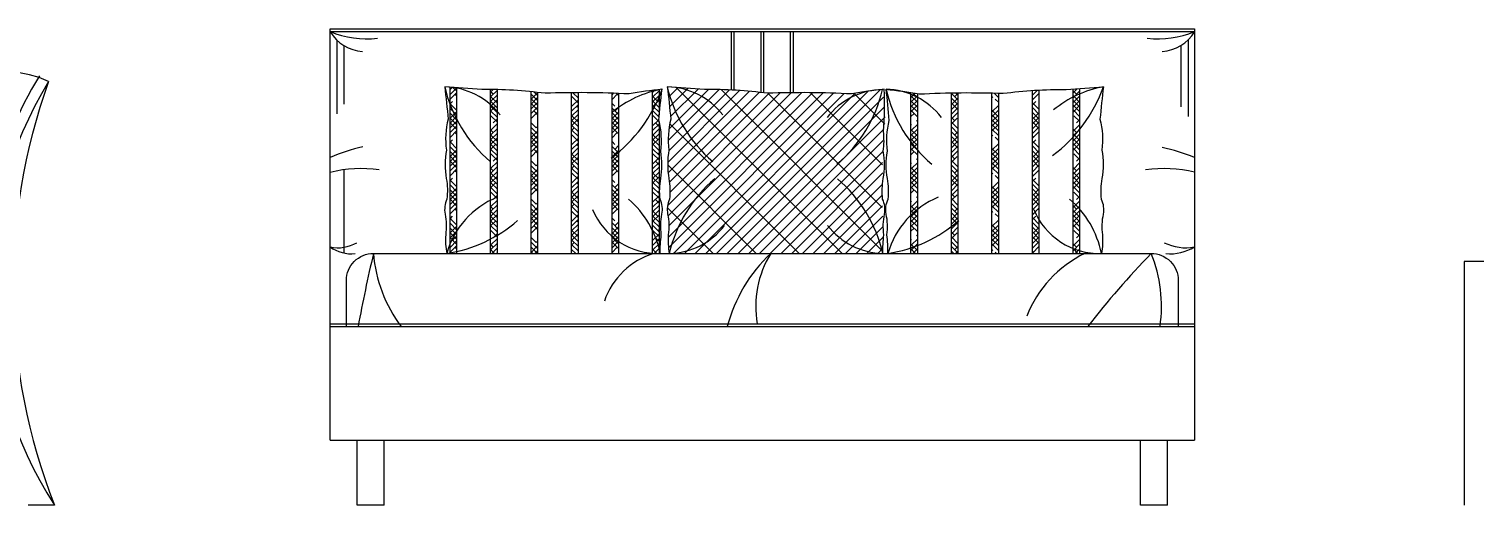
# Model space of a CAD drawing. Header units: inches. Extents: x 11 to 53.5, y 7.4 to 32.2.
# Drawn here: x 15.753 to 18.43, y 14.968 to 15.848 of the extents above; entities that cross this region are included whole.
import ezdxf

# ---------------------------------------------------------------- set-up
doc = ezdxf.new("R2010")
doc.units = ezdxf.units.IN
doc.header["$MEASUREMENT"] = 0
doc.layers.add('02', color=2, linetype='Continuous')
doc.layers.add('8', color=8, linetype='Continuous')

msp = doc.modelspace()

# ---------------------------------------------------------------- hatches: boundary and pattern name
at = {"layer": '8'}
h = msp.add_hatch(dxfattribs=at)
h.set_pattern_fill('HOUND', color=256, scale=0.1, angle=45, style=0)
h.set_pattern_definition([(45, (-10.3549293, 11.104867), (0.0132582521, 0.0220970869), [0.1, -0.05]), (135, (-10.3549293, 11.104867), (0.0132582521, -0.0220970869), [0.1, -0.05])])
h.paths.add_polyline_path([(16.5451, 15.7398, 0.00069), (16.5326, 15.7407), (16.5326, 15.4333), (16.5451, 15.4333)])
h.paths.add_polyline_path([(16.6201, 15.7361, 0.003702), (16.6076, 15.7363), (16.6076, 15.4333), (16.6201, 15.4333)])
h.paths.add_polyline_path([(16.6951, 15.731, 0.003722), (16.6826, 15.7323), (16.6826, 15.4333), (16.6951, 15.4333)])
h.paths.add_polyline_path([(16.7701, 15.7305, 0.001754), (16.7576, 15.7305), (16.7576, 15.4333), (16.7701, 15.4333)])
h.paths.add_polyline_path([(16.8451, 15.7291, 0.001755), (16.8326, 15.7295), (16.8326, 15.4333), (16.8451, 15.4333)])
h.paths.add_polyline_path([(16.9201, 15.6759, 0.005714), (16.9193, 15.6793, -0.002246), (16.9201, 15.6896), (16.9201, 15.7363, 0.003704), (16.9076, 15.7348), (16.9076, 15.4333), (16.9201, 15.4333)])
h = msp.add_hatch(dxfattribs=at)
h.set_pattern_fill('GRATE', color=256, scale=0.45, angle=45, style=0)
h.set_pattern_definition([(45, (2.514868, 11.243766), (-0.009943689, 0.009943689), []), (135, (2.51487, 11.243766), (-0.03977476, -0.03977476), [])])
h.paths.add_polyline_path([(17.3346, 15.5717, 0.003914), (17.335, 15.5739, -0.080966), (17.335, 15.62, 0.003914), (17.3346, 15.6222, 0.005158), (17.335, 15.6253, -0.090134), (17.3387, 15.6793, 0.012466), (17.3331, 15.7364, 0.016967), (17.276, 15.7282, 0.021835), (17.1205, 15.7294, 0.03474), (17.0035, 15.7363, 0.003801), (16.9347, 15.7413, -0.005711), (16.9412, 15.6817, 0.0943), (16.9377, 15.6244, 0.086175), (16.9377, 15.5717, -0.072535), (16.9389, 15.5339, 0.152953), (16.9353, 15.506, -0.086098), (16.9366, 15.468, 0.060366), (16.9384, 15.4333), (17.3339, 15.4333, -0.034544), (17.335, 15.4622, 0.006846), (17.3343, 15.468, 0.0137), (17.335, 15.4737, -0.047064), (17.335, 15.4934, 0.030492), (17.333, 15.506, -0.129783), (17.335, 15.5299, 0.022719), (17.3334, 15.5339, -0.072535)])
h = msp.add_hatch(dxfattribs=at)
h.set_pattern_fill('HOUND', color=256, scale=0.1, angle=45, style=0)
h.set_pattern_definition([(45, (-10.760131, 11.104867), (0.0132582521, 0.0220970869), [0.1, -0.05]), (135, (-10.760131, 11.104867), (0.0132582521, -0.0220970869), [0.1, -0.05])])
h.paths.add_polyline_path([(17.3983, 15.7287, 0.00373), (17.3858, 15.7308), (17.3858, 15.4333), (17.3983, 15.4333)])
h.paths.add_polyline_path([(17.4733, 15.7304, 0.001754), (17.4608, 15.7303), (17.4608, 15.4333), (17.4733, 15.4333)])
h.paths.add_polyline_path([(17.5483, 15.7296, 0.001755), (17.5358, 15.73), (17.5358, 15.4333), (17.5483, 15.4333)])
h.paths.add_polyline_path([(17.6233, 15.7353, 0.003708), (17.6108, 15.7346), (17.6108, 15.4333), (17.6233, 15.4333)])
h.paths.add_polyline_path([(17.6983, 15.7382, 0.000691), (17.6858, 15.7373), (17.6858, 15.4333), (17.6983, 15.4333)])

# ---------------------------------------------------------------- linework, layer by layer
at = {"layer": '02'}
for p, q in [((17.9107, 15.8433), (16.3107, 15.8433)), ((16.3227, 15.8282), (16.3227, 15.6915)), ((17.053, 15.8433), (17.053, 15.7353)), ((17.058, 15.8433), (17.058, 15.7351)), ((17.108, 15.8433), (17.108, 15.7309)), ((17.113, 15.8433), (17.113, 15.7303)), ((17.1625, 15.8433), (17.1625, 15.7304)), ((17.1675, 15.8433), (17.1675, 15.7304)), ((17.8987, 15.8282), (17.8987, 15.6866)), ((16.3361, 15.8178), (16.3361, 15.7094)), ((17.8853, 15.8178), (17.8853, 15.7045)), ((16.5326, 15.4333), (16.5326, 15.7407)), ((16.5451, 15.4333), (16.5451, 15.7398)), ((16.6076, 15.4333), (16.6076, 15.7363)), ((16.6201, 15.4333), (16.6201, 15.7361)), ((16.6826, 15.4333), (16.6826, 15.7323)), ((16.6951, 15.4333), (16.6951, 15.731)), ((16.7576, 15.4333), (16.7576, 15.7305)), ((16.7701, 15.4333), (16.7701, 15.7305)), ((16.8326, 15.4333), (16.8326, 15.7295)), ((16.8451, 15.4333), (16.8451, 15.7291)), ((16.9076, 15.4333), (16.9076, 15.7348)), ((16.9201, 15.6896), (16.9201, 15.7363)), ((17.3399, 15.7368), (17.3399, 15.7368)), ((17.3858, 15.4333), (17.3858, 15.7308)), ((17.3983, 15.4333), (17.3983, 15.7287)), ((17.4608, 15.4333), (17.4608, 15.7303)), ((17.4733, 15.4333), (17.4733, 15.7304)), ((17.5358, 15.4333), (17.5358, 15.7304)), ((17.5483, 15.4333), (17.5483, 15.7302)), ((17.6108, 15.4333), (17.6108, 15.7346)), ((17.6233, 15.4333), (17.6233, 15.7353)), ((17.6858, 15.4333), (17.6858, 15.7373)), ((17.6983, 15.4333), (17.6983, 15.7382)), ((16.9201, 15.4333), (16.9201, 15.6759)), ((16.3361, 15.5889), (16.3361, 15.4341)), ((18.41, 15.4183), (18.41, 14.9683)), ((19.01, 15.4183), (18.41, 15.4183)), ((16.3107, 15.3033), (17.9107, 15.3033)), ((16.3107, 15.2983), (17.9107, 15.2983)), ((16.3107, 15.0883), (17.9107, 15.0883)), ((16.3607, 14.9683), (16.3607, 15.0883)), ((16.4107, 14.9683), (16.4107, 15.0883)), ((17.8107, 14.9683), (17.8107, 15.0883)), ((17.8607, 14.9683), (17.8607, 15.0883)), ((15.8002, 14.9683), (15.7515, 14.9683)), ((16.4107, 14.9683), (16.3607, 14.9683)), ((17.8607, 14.9683), (17.8107, 14.9683))]:
    msp.add_line(p, q, dxfattribs=at)
msp.add_lwpolyline([(16.3107, 15.0883), (16.3107, 15.8483), (17.9107, 15.8483), (17.9107, 15.0883)], dxfattribs=at)
for points in [[(16.9218, 15.4333, -0.0414), (16.9237, 15.468, -0.091465), (16.9249, 15.506, 0.152953), (16.9214, 15.5339, -0.072535), (16.9226, 15.5717, 0.088851), (16.9226, 15.6222, 0.095336), (16.9193, 15.6793, -0.012559), (16.925, 15.7368, 0.018145), (16.864, 15.7282, 0.021835), (16.7085, 15.7294, 0.03474), (16.5915, 15.7363, 0.003801), (16.5227, 15.7413, -0.005711), (16.5291, 15.6817, 0.0943), (16.5257, 15.6244, 0.086175), (16.5256, 15.5717, -0.072535), (16.5268, 15.5339, 0.152953), (16.5233, 15.506, -0.086098), (16.5245, 15.468, 0.060366), (16.5264, 15.4333)], [(17.3364, 15.7368, 0.017945), (17.276, 15.7282, 0.021835), (17.1205, 15.7294, 0.03474), (17.0035, 15.7363, 0.003801), (16.9347, 15.7413, -0.005711), (16.9412, 15.6817, 0.0943), (16.9377, 15.6244, 0.086175), (16.9377, 15.5717, -0.072535), (16.9389, 15.5339, 0.152953), (16.9353, 15.506, -0.086098), (16.9366, 15.468, 0.060366), (16.9384, 15.4333)], [(17.343, 15.4333, 0.0414), (17.3412, 15.468, 0.091465), (17.3399, 15.506, -0.152953), (17.3435, 15.5339, 0.072535), (17.3423, 15.5717, -0.088851), (17.3423, 15.6222, -0.095336), (17.3456, 15.6793, 0.012559), (17.3399, 15.7368, -0.018145), (17.4009, 15.7282, -0.021835), (17.5564, 15.7294, -0.03474), (17.6734, 15.7363, -0.003801), (17.7422, 15.7413, 0.005711), (17.7357, 15.6817, -0.0943), (17.7392, 15.6244, -0.086175), (17.7392, 15.5717, 0.072535), (17.738, 15.5339, -0.152953), (17.7416, 15.506, 0.086098), (17.7403, 15.468, -0.060366), (17.7385, 15.4333)], [(17.3339, 15.4333, -0.0414), (17.3357, 15.468, -0.091465), (17.337, 15.506, 0.152953), (17.3334, 15.5339, -0.072535), (17.3346, 15.5717, 0.088851), (17.3346, 15.6222, 0.060808), (17.335, 15.6589, 0.060808)], [(16.3407, 15.2983), (16.3407, 15.3833, -0.414214), (16.3907, 15.4333), (17.8307, 15.4333, -0.414214), (17.8807, 15.3833), (17.8807, 15.2983)]]:
    msp.add_lwpolyline(points, format="xyb", dxfattribs=at)
for centre, radius, start, end in [((16.3782, 16.0057), 0.1758, 247.4353, 276.4694), ((16.3762, 15.8831), 0.0767, 211.2779, 265.5609), ((17.8432, 16.0057), 0.1758, 263.5306, 292.5647), ((17.8452, 15.8831), 0.0767, 274.4391, 328.7221), ((15.7058, 15.5662), 0.2031, 65.6692, 148.545), ((16.4168, 15.3683), 0.735, 148.601, 212.9707), ((16.4168, 15.3683), 0.755, 148.601, 165.9774), ((16.8315, 15.374), 1.1082, 160.0981, 201.4735), ((16.7746, 15.8003), 0.2588, 193.167, 229.6301), ((16.5196, 15.6083), 0.1331, 37.5329, 88.6715), ((16.6669, 15.8296), 0.2743, 306.7092, 340.2355), ((16.9602, 15.5394), 0.2006, 100.1255, 129.5298), ((16.9317, 15.6083), 0.1331, 37.5329, 88.6715), ((17.1867, 15.8003), 0.2588, 193.167, 229.6301), ((17.3361, 15.6034), 0.1331, 91.3285, 142.4671), ((17.0811, 15.7953), 0.2588, 310.3699, 346.833), ((16.6813, 15.709), 0.6556, 355.6454, 2.4281), ((17.5918, 15.7957), 0.2588, 193.167, 229.6301), ((17.3368, 15.6037), 0.1331, 37.5329, 88.6715), ((17.484, 15.8341), 0.2743, 306.7092, 340.2355), ((17.7774, 15.5439), 0.2006, 100.1255, 129.5298), ((16.4604, 15.2541), 0.3869, 103.385, 112.7735), ((17.7703, 15.2595), 0.3783, 68.2254, 77.7193), ((16.3679, 15.3525), 0.2377, 81.8671, 103.9188), ((17.8537, 15.3542), 0.2361, 76.0318, 98.1616), ((17.1904, 15.3744), 0.2588, 130.3699, 166.833), ((17.0819, 15.3744), 0.2588, 13.167, 49.6301), ((16.68, 15.3893), 0.1598, 112.3578, 164.0371), ((16.7458, 15.3975), 0.1796, 11.5019, 49.3438), ((17.4967, 15.3893), 0.1598, 112.3578, 164.0371), ((17.5625, 15.3975), 0.1796, 11.5019, 49.3438), ((16.9179, 15.5646), 0.1313, 202.2859, 271.7094), ((17.7346, 15.5646), 0.1313, 202.2859, 271.7094), ((16.4885, 15.686), 0.2555, 278.5127, 311.392), ((16.9353, 15.5663), 0.1331, 271.3285, 322.4671), ((17.337, 15.5663), 0.1331, 217.5329, 268.6715), ((17.3052, 15.686), 0.2555, 278.5127, 311.392), ((16.3257, 15.5112), 0.0673, 257.1203, 300.5517), ((17.8937, 15.5301), 0.0862, 243.0742, 281.3909), ((16.3488, 15.4957), 0.0629, 232.7819, 277.3679), ((19.2721, 14.7572), 2.9596, 166.7942, 169.465), ((16.6485, 15.4542), 0.2587, 184.6309, 217.0546), ((16.9493, 15.3002), 0.1386, 106.2924, 161.0629), ((17.3199, 15.2262), 0.2835, 133.0814, 165.2765), ((17.2839, 15.3358), 0.1854, 148.2707, 190.0903), ((17.8053, 15.2351), 0.2211, 116.2646, 158.1966), ((18.9634, 14.3271), 1.5832, 135.6786, 142.1634), ((17.588, 15.3356), 0.2616, 351.7989, 21.9273), ((17.8669, 15.5138), 0.081, 263.4434, 302.6798)]:
    msp.add_arc(centre, radius, start, end, dxfattribs=at)

doc.saveas('drawing.dxf')
